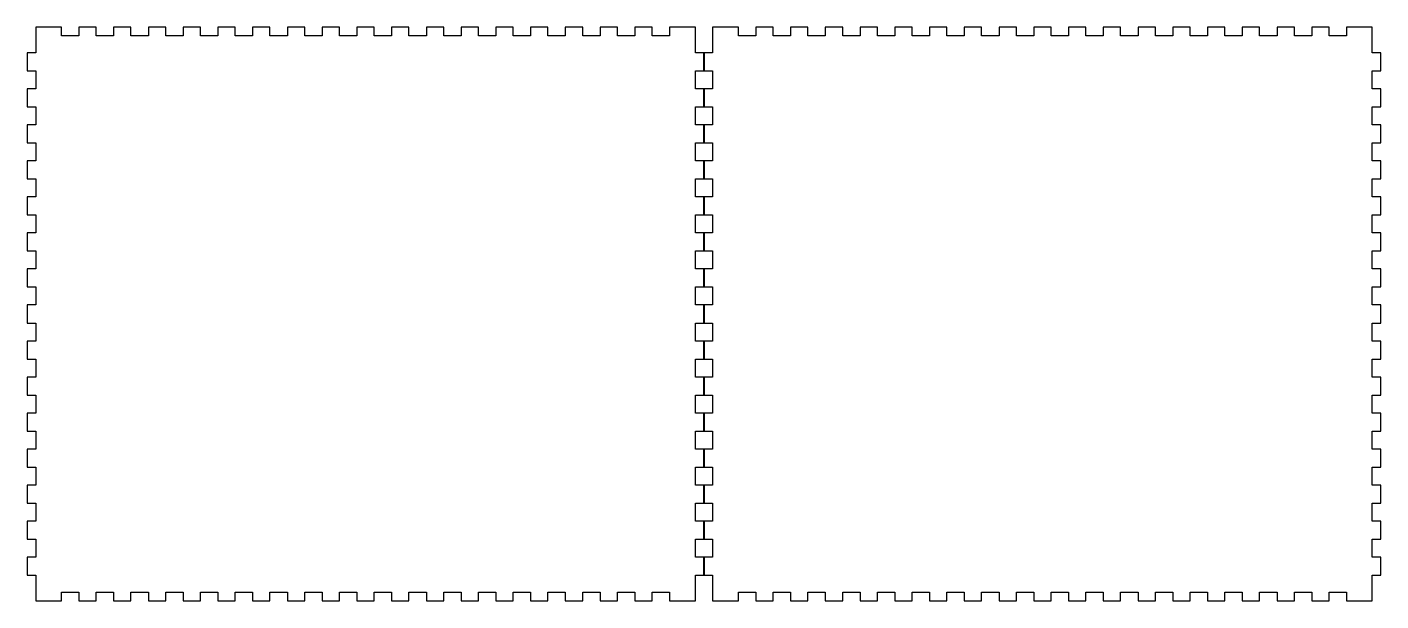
# Model space of a CAD drawing. Header units: metres. Extents: x 0 to 1160, y 0 to 436.
# Drawn here: x 688 to 1160, y 0 to 200 of the extents above; entities that cross this region are included whole.
import ezdxf

# ---------------------------------------------------------------- set-up
doc = ezdxf.new("R2010")
doc.units = ezdxf.units.M

msp = doc.modelspace()

# ---------------------------------------------------------------- linework, layer by layer
for p, q in [((700.02, 200), (691.02, 200)), ((691.02, 200), (691.02, 191)), ((700.02, 197), (700.02, 200)), ((712.134, 200), (706.077, 200)), ((706.077, 200), (706.077, 197)), ((712.134, 197), (712.134, 200)), ((724.249, 200), (718.191, 200)), ((718.191, 200), (718.191, 197)), ((724.249, 197), (724.249, 200)), ((736.363, 200), (730.306, 200)), ((730.306, 200), (730.306, 197)), ((736.363, 197), (736.363, 200)), ((748.477, 200), (742.42, 200)), ((742.42, 200), (742.42, 197)), ((748.477, 197), (748.477, 200)), ((760.591, 200), (754.534, 200)), ((754.534, 200), (754.534, 197)), ((760.591, 197), (760.591, 200)), ((772.706, 200), (766.649, 200)), ((766.649, 200), (766.649, 197)), ((772.706, 197), (772.706, 200)), ((784.82, 200), (778.763, 200)), ((778.763, 200), (778.763, 197)), ((784.82, 197), (784.82, 200)), ((796.934, 200), (790.877, 200)), ((790.877, 200), (790.877, 197)), ((796.934, 197), (796.934, 200)), ((809.049, 200), (802.991, 200)), ((802.991, 200), (802.991, 197)), ((809.049, 197), (809.049, 200)), ((821.163, 200), (815.106, 200)), ((815.106, 200), (815.106, 197)), ((821.163, 197), (821.163, 200)), ((833.277, 200), (827.22, 200)), ((827.22, 200), (827.22, 197)), ((833.277, 197), (833.277, 200)), ((845.391, 200), (839.334, 200)), ((839.334, 200), (839.334, 197)), ((845.391, 197), (845.391, 200)), ((857.506, 200), (851.449, 200)), ((851.449, 200), (851.449, 197)), ((857.506, 197), (857.506, 200)), ((869.62, 200), (863.563, 200)), ((863.563, 200), (863.563, 197)), ((869.62, 197), (869.62, 200)), ((881.734, 200), (875.677, 200)), ((875.677, 200), (875.677, 197)), ((881.734, 197), (881.734, 200)), ((893.849, 200), (887.791, 200)), ((887.791, 200), (887.791, 197)), ((893.849, 197), (893.849, 200)), ((905.963, 200), (899.906, 200)), ((899.906, 200), (899.906, 197)), ((905.963, 197), (905.963, 200)), ((921.02, 200), (912.02, 200)), ((912.02, 200), (912.02, 197)), ((921.02, 191), (921.02, 200)), ((936.03, 200), (927.03, 200)), ((927.03, 200), (927.03, 191)), ((936.03, 197), (936.03, 200)), ((948.144, 200), (942.087, 200)), ((942.087, 200), (942.087, 197)), ((948.144, 197), (948.144, 200)), ((960.259, 200), (954.201, 200)), ((954.201, 200), (954.201, 197)), ((960.259, 197), (960.259, 200)), ((972.373, 200), (966.316, 200)), ((966.316, 200), (966.316, 197)), ((972.373, 197), (972.373, 200)), ((984.487, 200), (978.43, 200)), ((978.43, 200), (978.43, 197)), ((984.487, 197), (984.487, 200)), ((996.601, 200), (990.544, 200)), ((990.544, 200), (990.544, 197)), ((996.601, 197), (996.601, 200)), ((1008.72, 200), (1002.66, 200)), ((1002.66, 200), (1002.66, 197)), ((1008.72, 197), (1008.72, 200)), ((1020.83, 200), (1014.77, 200)), ((1014.77, 200), (1014.77, 197)), ((1020.83, 197), (1020.83, 200)), ((1032.94, 200), (1026.89, 200)), ((1026.89, 200), (1026.89, 197)), ((1032.94, 197), (1032.94, 200)), ((1045.06, 200), (1039, 200)), ((1039, 200), (1039, 197)), ((1045.06, 197), (1045.06, 200)), ((1057.17, 200), (1051.12, 200)), ((1051.12, 200), (1051.12, 197)), ((1057.17, 197), (1057.17, 200)), ((1069.29, 200), (1063.23, 200)), ((1063.23, 200), (1063.23, 197)), ((1069.29, 197), (1069.29, 200)), ((1081.4, 200), (1075.34, 200)), ((1075.34, 200), (1075.34, 197)), ((1081.4, 197), (1081.4, 200)), ((1093.52, 200), (1087.46, 200)), ((1087.46, 200), (1087.46, 197)), ((1093.52, 197), (1093.52, 200)), ((1105.63, 200), (1099.57, 200)), ((1099.57, 200), (1099.57, 197)), ((1105.63, 197), (1105.63, 200)), ((1117.74, 200), (1111.69, 200)), ((1111.69, 200), (1111.69, 197)), ((1117.74, 197), (1117.74, 200)), ((1129.86, 200), (1123.8, 200)), ((1123.8, 200), (1123.8, 197)), ((1129.86, 197), (1129.86, 200)), ((1141.97, 200), (1135.92, 200)), ((1135.92, 200), (1135.92, 197)), ((1141.97, 197), (1141.97, 200)), ((1157.03, 200), (1148.03, 200)), ((1148.03, 200), (1148.03, 197)), ((1157.03, 191), (1157.03, 200)), ((706.077, 197), (700.02, 197)), ((718.191, 197), (712.134, 197)), ((730.306, 197), (724.249, 197)), ((742.42, 197), (736.363, 197)), ((754.534, 197), (748.477, 197)), ((766.649, 197), (760.591, 197)), ((778.763, 197), (772.706, 197)), ((790.877, 197), (784.82, 197)), ((802.991, 197), (796.934, 197)), ((815.106, 197), (809.049, 197)), ((827.22, 197), (821.163, 197)), ((839.334, 197), (833.277, 197)), ((851.449, 197), (845.391, 197)), ((863.563, 197), (857.506, 197)), ((875.677, 197), (869.62, 197)), ((887.791, 197), (881.734, 197)), ((899.906, 197), (893.849, 197)), ((912.02, 197), (905.963, 197)), ((942.087, 197), (936.03, 197)), ((954.201, 197), (948.144, 197)), ((966.316, 197), (960.259, 197)), ((978.43, 197), (972.373, 197)), ((990.544, 197), (984.487, 197)), ((1002.66, 197), (996.601, 197)), ((1014.77, 197), (1008.72, 197)), ((1026.89, 197), (1020.83, 197)), ((1039, 197), (1032.94, 197)), ((1051.12, 197), (1045.06, 197)), ((1063.23, 197), (1057.17, 197)), ((1075.34, 197), (1069.29, 197)), ((1087.46, 197), (1081.4, 197)), ((1099.57, 197), (1093.52, 197)), ((1111.69, 197), (1105.63, 197)), ((1123.8, 197), (1117.74, 197)), ((1135.92, 197), (1129.86, 197)), ((1148.03, 197), (1141.97, 197)), ((691.02, 191), (688.02, 191)), ((688.02, 191), (688.02, 184.724)), ((924.02, 191), (921.02, 191)), ((924.02, 184.724), (924.02, 191)), ((927.03, 191), (924.03, 191)), ((924.03, 191), (924.03, 184.724)), ((1160.03, 191), (1157.03, 191)), ((1160.03, 184.724), (1160.03, 191)), ((688.02, 184.724), (691.02, 184.724)), ((691.02, 184.724), (691.02, 178.448)), ((921.02, 178.448), (921.02, 184.724)), ((921.02, 184.724), (924.02, 184.724)), ((924.03, 184.724), (927.03, 184.724)), ((927.03, 184.724), (927.03, 178.448)), ((1157.03, 178.448), (1157.03, 184.724)), ((1157.03, 184.724), (1160.03, 184.724)), ((691.02, 178.448), (688.02, 178.448)), ((688.02, 178.448), (688.02, 172.172)), ((924.02, 178.448), (921.02, 178.448)), ((924.02, 172.172), (924.02, 178.448)), ((927.03, 178.448), (924.03, 178.448)), ((924.03, 178.448), (924.03, 172.172)), ((1160.03, 178.448), (1157.03, 178.448)), ((1160.03, 172.172), (1160.03, 178.448)), ((688.02, 172.172), (691.02, 172.172)), ((691.02, 172.172), (691.02, 165.897)), ((921.02, 165.897), (921.02, 172.172)), ((921.02, 172.172), (924.02, 172.172)), ((924.03, 172.172), (927.03, 172.172)), ((927.03, 172.172), (927.03, 165.897)), ((1157.03, 165.897), (1157.03, 172.172)), ((1157.03, 172.172), (1160.03, 172.172)), ((691.02, 165.897), (688.02, 165.897)), ((688.02, 165.897), (688.02, 159.621)), ((924.02, 165.897), (921.02, 165.897)), ((924.02, 159.621), (924.02, 165.897)), ((927.03, 165.897), (924.03, 165.897)), ((924.03, 165.897), (924.03, 159.621)), ((1160.03, 165.897), (1157.03, 165.897)), ((1160.03, 159.621), (1160.03, 165.897)), ((688.02, 159.621), (691.02, 159.621)), ((691.02, 159.621), (691.02, 153.345)), ((921.02, 153.345), (921.02, 159.621)), ((921.02, 159.621), (924.02, 159.621)), ((924.03, 159.621), (927.03, 159.621)), ((927.03, 159.621), (927.03, 153.345)), ((1157.03, 153.345), (1157.03, 159.621)), ((1157.03, 159.621), (1160.03, 159.621)), ((691.02, 153.345), (688.02, 153.345)), ((688.02, 153.345), (688.02, 147.069)), ((924.02, 153.345), (921.02, 153.345)), ((924.02, 147.069), (924.02, 153.345)), ((927.03, 153.345), (924.03, 153.345)), ((924.03, 153.345), (924.03, 147.069)), ((1160.03, 153.345), (1157.03, 153.345)), ((1160.03, 147.069), (1160.03, 153.345)), ((688.02, 147.069), (691.02, 147.069)), ((691.02, 147.069), (691.02, 140.793)), ((921.02, 140.793), (921.02, 147.069)), ((921.02, 147.069), (924.02, 147.069)), ((924.03, 147.069), (927.03, 147.069)), ((927.03, 147.069), (927.03, 140.793)), ((1157.03, 140.793), (1157.03, 147.069)), ((1157.03, 147.069), (1160.03, 147.069)), ((691.02, 140.793), (688.02, 140.793)), ((688.02, 140.793), (688.02, 134.517)), ((924.02, 140.793), (921.02, 140.793)), ((924.02, 134.517), (924.02, 140.793)), ((927.03, 140.793), (924.03, 140.793)), ((924.03, 140.793), (924.03, 134.517)), ((1160.03, 140.793), (1157.03, 140.793)), ((1160.03, 134.517), (1160.03, 140.793)), ((688.02, 134.517), (691.02, 134.517)), ((691.02, 134.517), (691.02, 128.241)), ((921.02, 128.241), (921.02, 134.517)), ((921.02, 134.517), (924.02, 134.517)), ((924.03, 134.517), (927.03, 134.517)), ((927.03, 134.517), (927.03, 128.241)), ((1157.03, 128.241), (1157.03, 134.517)), ((1157.03, 134.517), (1160.03, 134.517)), ((691.02, 128.241), (688.02, 128.241)), ((688.02, 128.241), (688.02, 121.966)), ((924.02, 128.241), (921.02, 128.241)), ((924.02, 121.966), (924.02, 128.241)), ((927.03, 128.241), (924.03, 128.241)), ((924.03, 128.241), (924.03, 121.966)), ((1160.03, 128.241), (1157.03, 128.241)), ((1160.03, 121.966), (1160.03, 128.241)), ((688.02, 121.966), (691.02, 121.966)), ((691.02, 121.966), (691.02, 115.69)), ((921.02, 115.69), (921.02, 121.966)), ((921.02, 121.966), (924.02, 121.966)), ((924.03, 121.966), (927.03, 121.966)), ((927.03, 121.966), (927.03, 115.69)), ((1157.03, 115.69), (1157.03, 121.966)), ((1157.03, 121.966), (1160.03, 121.966)), ((691.02, 115.69), (688.02, 115.69)), ((688.02, 115.69), (688.02, 109.414)), ((924.02, 115.69), (921.02, 115.69)), ((924.02, 109.414), (924.02, 115.69)), ((927.03, 115.69), (924.03, 115.69)), ((924.03, 115.69), (924.03, 109.414)), ((1160.03, 115.69), (1157.03, 115.69)), ((1160.03, 109.414), (1160.03, 115.69)), ((688.02, 109.414), (691.02, 109.414)), ((691.02, 109.414), (691.02, 103.138)), ((921.02, 103.138), (921.02, 109.414)), ((921.02, 109.414), (924.02, 109.414)), ((924.03, 109.414), (927.03, 109.414)), ((927.03, 109.414), (927.03, 103.138)), ((1157.03, 103.138), (1157.03, 109.414)), ((1157.03, 109.414), (1160.03, 109.414)), ((691.02, 103.138), (688.02, 103.138)), ((688.02, 103.138), (688.02, 96.8621)), ((924.02, 103.138), (921.02, 103.138)), ((924.02, 96.8621), (924.02, 103.138)), ((927.03, 103.138), (924.03, 103.138)), ((924.03, 103.138), (924.03, 96.8621)), ((1160.03, 103.138), (1157.03, 103.138)), ((1160.03, 96.8621), (1160.03, 103.138)), ((688.02, 96.8621), (691.02, 96.8621)), ((691.02, 96.8621), (691.02, 90.5862)), ((921.02, 90.5862), (921.02, 96.8621)), ((921.02, 96.8621), (924.02, 96.8621)), ((924.03, 96.8621), (927.03, 96.8621)), ((927.03, 96.8621), (927.03, 90.5862)), ((1157.03, 90.5862), (1157.03, 96.8621)), ((1157.03, 96.8621), (1160.03, 96.8621)), ((691.02, 90.5862), (688.02, 90.5862)), ((688.02, 90.5862), (688.02, 84.3103)), ((924.02, 90.5862), (921.02, 90.5862)), ((924.02, 84.3103), (924.02, 90.5862)), ((927.03, 90.5862), (924.03, 90.5862)), ((924.03, 90.5862), (924.03, 84.3103)), ((1160.03, 90.5862), (1157.03, 90.5862)), ((1160.03, 84.3103), (1160.03, 90.5862)), ((688.02, 84.3103), (691.02, 84.3103)), ((691.02, 84.3103), (691.02, 78.0345)), ((921.02, 78.0345), (921.02, 84.3103)), ((921.02, 84.3103), (924.02, 84.3103)), ((924.03, 84.3103), (927.03, 84.3103)), ((927.03, 84.3103), (927.03, 78.0345)), ((1157.03, 78.0345), (1157.03, 84.3103)), ((1157.03, 84.3103), (1160.03, 84.3103)), ((691.02, 78.0345), (688.02, 78.0345)), ((688.02, 78.0345), (688.02, 71.7586)), ((924.02, 78.0345), (921.02, 78.0345)), ((924.02, 71.7586), (924.02, 78.0345)), ((927.03, 78.0345), (924.03, 78.0345)), ((924.03, 78.0345), (924.03, 71.7586)), ((1160.03, 78.0345), (1157.03, 78.0345)), ((1160.03, 71.7586), (1160.03, 78.0345)), ((688.02, 71.7586), (691.02, 71.7586)), ((691.02, 71.7586), (691.02, 65.4828)), ((921.02, 65.4828), (921.02, 71.7586)), ((921.02, 71.7586), (924.02, 71.7586)), ((924.03, 71.7586), (927.03, 71.7586)), ((927.03, 71.7586), (927.03, 65.4828)), ((1157.03, 65.4828), (1157.03, 71.7586)), ((1157.03, 71.7586), (1160.03, 71.7586)), ((691.02, 65.4828), (688.02, 65.4828)), ((688.02, 65.4828), (688.02, 59.2069)), ((924.02, 65.4828), (921.02, 65.4828)), ((924.02, 59.2069), (924.02, 65.4828)), ((927.03, 65.4828), (924.03, 65.4828)), ((924.03, 65.4828), (924.03, 59.2069)), ((1160.03, 65.4828), (1157.03, 65.4828)), ((1160.03, 59.2069), (1160.03, 65.4828)), ((688.02, 59.2069), (691.02, 59.2069)), ((691.02, 59.2069), (691.02, 52.931)), ((921.02, 52.931), (921.02, 59.2069)), ((921.02, 59.2069), (924.02, 59.2069)), ((924.03, 59.2069), (927.03, 59.2069)), ((927.03, 59.2069), (927.03, 52.931)), ((1157.03, 52.931), (1157.03, 59.2069)), ((1157.03, 59.2069), (1160.03, 59.2069)), ((691.02, 52.931), (688.02, 52.931)), ((688.02, 52.931), (688.02, 46.6552)), ((924.02, 52.931), (921.02, 52.931)), ((924.02, 46.6552), (924.02, 52.931)), ((927.03, 52.931), (924.03, 52.931)), ((924.03, 52.931), (924.03, 46.6552)), ((1160.03, 52.931), (1157.03, 52.931)), ((1160.03, 46.6552), (1160.03, 52.931)), ((688.02, 46.6552), (691.02, 46.6552)), ((691.02, 46.6552), (691.02, 40.3793)), ((921.02, 40.3793), (921.02, 46.6552)), ((921.02, 46.6552), (924.02, 46.6552)), ((924.03, 46.6552), (927.03, 46.6552)), ((927.03, 46.6552), (927.03, 40.3793)), ((1157.03, 40.3793), (1157.03, 46.6552)), ((1157.03, 46.6552), (1160.03, 46.6552)), ((691.02, 40.3793), (688.02, 40.3793)), ((688.02, 40.3793), (688.02, 34.1035)), ((924.02, 40.3793), (921.02, 40.3793)), ((924.02, 34.1034), (924.02, 40.3793)), ((927.03, 40.3793), (924.03, 40.3793)), ((924.03, 40.3793), (924.03, 34.1035)), ((1160.03, 40.3793), (1157.03, 40.3793)), ((1160.03, 34.1034), (1160.03, 40.3793)), ((688.02, 34.1035), (691.02, 34.1035)), ((691.02, 34.1035), (691.02, 27.8276)), ((921.02, 27.8276), (921.02, 34.1034)), ((921.02, 34.1034), (924.02, 34.1034)), ((924.03, 34.1035), (927.03, 34.1035)), ((927.03, 34.1035), (927.03, 27.8276)), ((1157.03, 27.8276), (1157.03, 34.1034)), ((1157.03, 34.1034), (1160.03, 34.1034)), ((691.02, 27.8276), (688.02, 27.8276)), ((688.02, 27.8276), (688.02, 21.5517)), ((924.02, 27.8276), (921.02, 27.8276)), ((924.02, 21.5517), (924.02, 27.8276)), ((927.03, 27.8276), (924.03, 27.8276)), ((924.03, 27.8276), (924.03, 21.5517)), ((1160.03, 27.8276), (1157.03, 27.8276)), ((1160.03, 21.5517), (1160.03, 27.8276)), ((688.02, 21.5517), (691.02, 21.5517)), ((691.02, 21.5517), (691.02, 15.2759)), ((921.02, 15.2758), (921.02, 21.5517)), ((921.02, 21.5517), (924.02, 21.5517)), ((924.03, 21.5517), (927.03, 21.5517)), ((927.03, 21.5517), (927.03, 15.2759)), ((1157.03, 15.2758), (1157.03, 21.5517)), ((1157.03, 21.5517), (1160.03, 21.5517)), ((691.02, 15.2759), (688.02, 15.2759)), ((688.02, 15.2759), (688.02, 9)), ((924.02, 15.2758), (921.02, 15.2758)), ((924.02, 9), (924.02, 15.2758)), ((927.03, 15.2759), (924.03, 15.2759)), ((924.03, 15.2759), (924.03, 9)), ((1160.03, 15.2758), (1157.03, 15.2758)), ((1160.03, 9), (1160.03, 15.2758)), ((688.02, 9), (691.02, 9)), ((691.02, 9), (691.02, 0)), ((921.02, 0), (921.02, 9)), ((921.02, 9), (924.02, 9)), ((924.03, 9), (927.03, 9)), ((927.03, 9), (927.03, 0)), ((1157.03, 0), (1157.03, 9)), ((1157.03, 9), (1160.03, 9)), ((691.02, 0), (700.02, 0)), ((700.02, 3), (706.077, 3)), ((700.02, 0), (700.02, 3)), ((706.077, 3), (706.077, 0)), ((706.077, 0), (712.134, 0)), ((712.134, 0), (712.134, 3)), ((712.134, 3), (718.191, 3)), ((718.191, 3), (718.191, 0)), ((718.191, 0), (724.249, 0)), ((724.249, 0), (724.249, 3)), ((724.249, 3), (730.306, 3)), ((730.306, 3), (730.306, 0)), ((730.306, 0), (736.363, 0)), ((736.363, 0), (736.363, 3)), ((736.363, 3), (742.42, 3)), ((742.42, 3), (742.42, 0)), ((742.42, 0), (748.477, 0)), ((748.477, 0), (748.477, 3)), ((748.477, 3), (754.534, 3)), ((754.534, 3), (754.534, 0)), ((754.534, 0), (760.591, 0)), ((760.591, 0), (760.591, 3)), ((760.591, 3), (766.649, 3)), ((766.649, 3), (766.649, 0)), ((766.649, 0), (772.706, 0)), ((772.706, 0), (772.706, 3)), ((772.706, 3), (778.763, 3)), ((778.763, 3), (778.763, 0)), ((778.763, 0), (784.82, 0)), ((784.82, 0), (784.82, 3)), ((784.82, 3), (790.877, 3)), ((790.877, 3), (790.877, 0)), ((790.877, 0), (796.934, 0)), ((796.934, 0), (796.934, 3)), ((796.934, 3), (802.991, 3)), ((802.991, 3), (802.991, 0)), ((802.991, 0), (809.049, 0)), ((809.049, 0), (809.049, 3)), ((809.049, 3), (815.106, 3)), ((815.106, 3), (815.106, 0)), ((815.106, 0), (821.163, 0)), ((821.163, 0), (821.163, 3)), ((821.163, 3), (827.22, 3)), ((827.22, 3), (827.22, 0)), ((827.22, 0), (833.277, 0)), ((833.277, 0), (833.277, 3)), ((833.277, 3), (839.334, 3)), ((839.334, 3), (839.334, 0)), ((839.334, 0), (845.391, 0)), ((845.391, 0), (845.391, 3)), ((845.391, 3), (851.449, 3)), ((851.449, 3), (851.449, 0)), ((851.449, 0), (857.506, 0)), ((857.506, 0), (857.506, 3)), ((857.506, 3), (863.563, 3)), ((863.563, 3), (863.563, 0)), ((863.563, 0), (869.62, 0)), ((869.62, 0), (869.62, 3)), ((869.62, 3), (875.677, 3)), ((875.677, 3), (875.677, 0)), ((875.677, 0), (881.734, 0)), ((881.734, 0), (881.734, 3)), ((881.734, 3), (887.791, 3)), ((887.791, 3), (887.791, 0)), ((887.791, 0), (893.849, 0)), ((893.849, 0), (893.849, 3)), ((893.849, 3), (899.906, 3)), ((899.906, 3), (899.906, 0)), ((899.906, 0), (905.963, 0)), ((905.963, 0), (905.963, 3)), ((905.963, 3), (912.02, 3)), ((912.02, 3), (912.02, 0)), ((912.02, 0), (921.02, 0)), ((927.03, 0), (936.03, 0)), ((936.03, 3), (942.087, 3)), ((936.03, 0), (936.03, 3)), ((942.087, 3), (942.087, 0)), ((942.087, 0), (948.144, 0)), ((948.144, 0), (948.144, 3)), ((948.144, 3), (954.201, 3)), ((954.201, 3), (954.201, 0)), ((954.201, 0), (960.259, 0)), ((960.259, 0), (960.259, 3)), ((960.259, 3), (966.316, 3)), ((966.316, 3), (966.316, 0)), ((966.316, 0), (972.373, 0)), ((972.373, 0), (972.373, 3)), ((972.373, 3), (978.43, 3)), ((978.43, 3), (978.43, 0)), ((978.43, 0), (984.487, 0)), ((984.487, 0), (984.487, 3)), ((984.487, 3), (990.544, 3)), ((990.544, 3), (990.544, 0)), ((990.544, 0), (996.601, 0)), ((996.601, 0), (996.601, 3)), ((996.601, 3), (1002.66, 3)), ((1002.66, 3), (1002.66, 0)), ((1002.66, 0), (1008.72, 0)), ((1008.72, 0), (1008.72, 3)), ((1008.72, 3), (1014.77, 3)), ((1014.77, 3), (1014.77, 0)), ((1014.77, 0), (1020.83, 0)), ((1020.83, 0), (1020.83, 3)), ((1020.83, 3), (1026.89, 3)), ((1026.89, 3), (1026.89, 0)), ((1026.89, 0), (1032.94, 0)), ((1032.94, 0), (1032.94, 3)), ((1032.94, 3), (1039, 3)), ((1039, 3), (1039, 0)), ((1039, 0), (1045.06, 0)), ((1045.06, 0), (1045.06, 3)), ((1045.06, 3), (1051.12, 3)), ((1051.12, 3), (1051.12, 0)), ((1051.12, 0), (1057.17, 0)), ((1057.17, 0), (1057.17, 3)), ((1057.17, 3), (1063.23, 3)), ((1063.23, 3), (1063.23, 0)), ((1063.23, 0), (1069.29, 0)), ((1069.29, 0), (1069.29, 3)), ((1069.29, 3), (1075.34, 3)), ((1075.34, 3), (1075.34, 0)), ((1075.34, 0), (1081.4, 0)), ((1081.4, 0), (1081.4, 3)), ((1081.4, 3), (1087.46, 3)), ((1087.46, 3), (1087.46, 0)), ((1087.46, 0), (1093.52, 0)), ((1093.52, 0), (1093.52, 3)), ((1093.52, 3), (1099.57, 3)), ((1099.57, 3), (1099.57, 0)), ((1099.57, 0), (1105.63, 0)), ((1105.63, 0), (1105.63, 3)), ((1105.63, 3), (1111.69, 3)), ((1111.69, 3), (1111.69, 0)), ((1111.69, 0), (1117.74, 0)), ((1117.74, 0), (1117.74, 3)), ((1117.74, 3), (1123.8, 3)), ((1123.8, 3), (1123.8, 0)), ((1123.8, 0), (1129.86, 0)), ((1129.86, 0), (1129.86, 3)), ((1129.86, 3), (1135.92, 3)), ((1135.92, 3), (1135.92, 0)), ((1135.92, 0), (1141.97, 0)), ((1141.97, 0), (1141.97, 3)), ((1141.97, 3), (1148.03, 3)), ((1148.03, 3), (1148.03, 0)), ((1148.03, 0), (1157.03, 0))]:
    msp.add_line(p, q)

doc.saveas('drawing.dxf')
